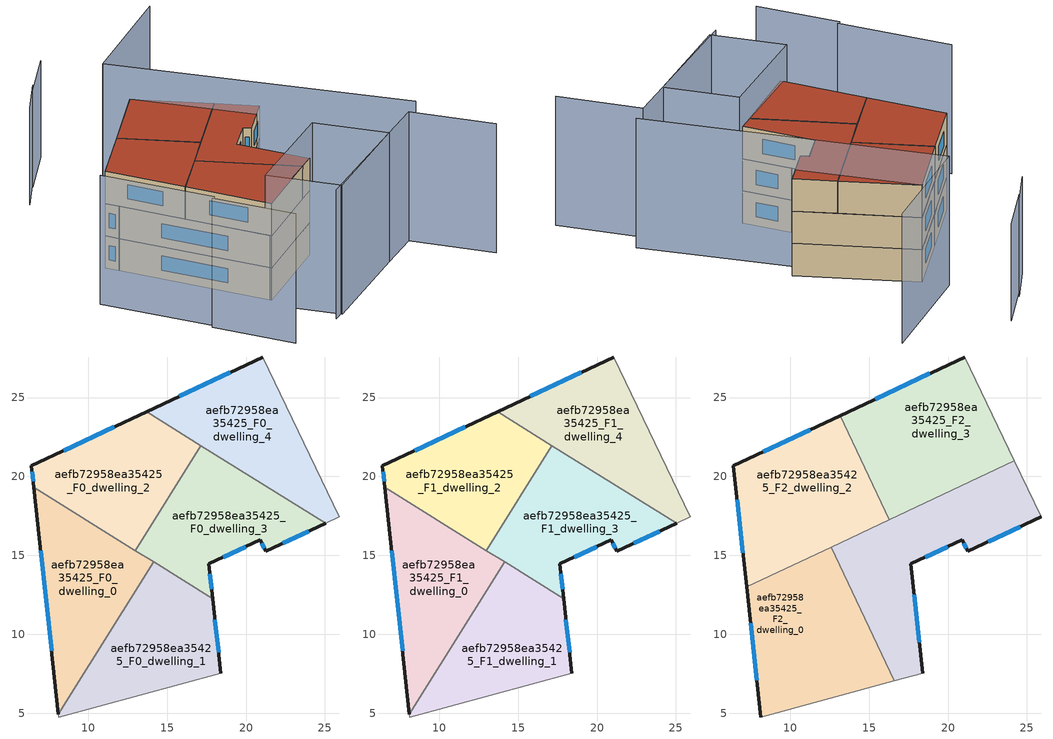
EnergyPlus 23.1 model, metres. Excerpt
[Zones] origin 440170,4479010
aefb72958ea35425_F0_dwelling_0
 floor ground (EU_floor_Construction): 14.14,14.58 8.11,4.92 6.55,19.32 z0
 wall outside (EU_wall_Construction): 6.55,19.32 8.11,4.92 z0:3
 wall to aefb72958ea35425_F0_dwelling_1 (EU_wall_Construction): 8.11,4.92 14.14,14.58 z0:3
 wall to aefb72958ea35425_F0_dwelling_2 (EU_wall_Construction): 12.99,15.3 6.55,19.32 z0:3
 wall to aefb72958ea35425_F0_dwelling_3 (EU_wall_Construction): 14.14,14.58 12.99,15.3 z0:3
 window (EU_Window_Construction): 6.99,15.28 7.67,8.97 z0.84:2.16
aefb72958ea35425_F0_dwelling_1
 floor ground (EU_floor_Construction): 17.89,12.24 18.41,7.54 8.13,4.75 8.11,4.92 14.14,14.58 z0
 wall outside (EU_wall_Construction): 18.41,7.54 17.89,12.24 z0:3
 wall adiabatic (EU_wall_Construction): 8.11,4.92 8.13,4.75 18.41,7.54 z0:3
 wall to aefb72958ea35425_F0_dwelling_3 (EU_wall_Construction): 17.89,12.24 14.14,14.58 z0:3
 window (EU_Window_Construction): 18.26,8.86 18.03,10.92 z0.84:2.16
aefb72958ea35425_F0_dwelling_2
 floor ground (EU_floor_Construction): 17.15,21.96 12.99,15.3 6.55,19.32 6.4,20.67 13.7,24.11 z0
 wall outside (EU_wall_Construction): 13.7,24.11 6.4,20.67 6.55,19.32 z0:3
 wall to aefb72958ea35425_F0_dwelling_3 (EU_wall_Construction): 12.99,15.3 17.15,21.96 z0:3
 wall to aefb72958ea35425_F0_dwelling_4 (EU_wall_Construction): 17.15,21.96 13.7,24.11 z0:3
 window (EU_Window_Construction): 11.65,23.15 8.45,21.64 / 6.44,20.29 6.51,19.7 z0.84:2.16
aefb72958ea35425_F0_dwelling_3
 floor ground (EU_floor_Construction): 25.04,17.03 21.26,15.26 20.9,15.99 17.65,14.46 17.89,12.24 12.99,15.3 17.15,21.96 z0
 wall outside (EU_wall_Construction): 17.89,12.24 17.65,14.46 20.9,15.99 21.26,15.26 25.04,17.03 z0:3
 wall to aefb72958ea35425_F0_dwelling_4 (EU_wall_Construction): 25.04,17.03 17.15,21.96 z0:3
 window (EU_Window_Construction): 18.56,14.89 19.98,15.56 / 17.82,12.86 17.71,13.83 / 22.32,15.76 23.98,16.53 / 21,15.78 21.16,15.46 z0.84:2.16
aefb72958ea35425_F0_dwelling_4
 floor ground (EU_floor_Construction): 21.05,27.57 25.9,17.43 25.04,17.03 13.7,24.11 z0
 wall outside (EU_wall_Construction): 21.05,27.57 13.7,24.11 z0:3
 wall adiabatic (EU_wall_Construction): 25.04,17.03 25.9,17.43 21.05,27.57 z0:3
 window (EU_Window_Construction): 18.99,26.6 15.76,25.08 z0.84:2.16
aefb72958ea35425_F1_dwelling_0
 floor to aefb72958ea35425_F0_dwelling_0 (EU_floor_Construction): 14.14,14.58 8.11,4.92 6.55,19.32 z3
 wall outside (EU_wall_Construction): 6.55,19.32 8.11,4.92 z3:6
 wall to aefb72958ea35425_F1_dwelling_1 (EU_wall_Construction): 8.11,4.92 14.14,14.58 z3:6
 wall to aefb72958ea35425_F1_dwelling_2 (EU_wall_Construction): 12.99,15.3 6.55,19.32 z3:6
 wall to aefb72958ea35425_F1_dwelling_3 (EU_wall_Construction): 14.14,14.58 12.99,15.3 z3:6
 window (EU_Window_Construction): 6.99,15.28 7.67,8.97 z3.84:5.16
aefb72958ea35425_F1_dwelling_1
 floor to aefb72958ea35425_F0_dwelling_1 (EU_floor_Construction): 17.89,12.24 18.41,7.54 8.13,4.75 8.11,4.92 14.14,14.58 z3
 wall outside (EU_wall_Construction): 18.41,7.54 17.89,12.24 z3:6
 wall adiabatic (EU_wall_Construction): 8.11,4.92 8.13,4.75 18.41,7.54 z3:6
 wall to aefb72958ea35425_F1_dwelling_3 (EU_wall_Construction): 17.89,12.24 14.14,14.58 z3:6
 window (EU_Window_Construction): 18.26,8.86 18.03,10.92 z3.84:5.16
aefb72958ea35425_F1_dwelling_2
 floor to aefb72958ea35425_F0_dwelling_2 (EU_floor_Construction): 17.15,21.96 12.99,15.3 6.55,19.32 6.4,20.67 13.7,24.11 z3
 wall outside (EU_wall_Construction): 13.7,24.11 6.4,20.67 6.55,19.32 z3:6
 wall to aefb72958ea35425_F1_dwelling_3 (EU_wall_Construction): 12.99,15.3 17.15,21.96 z3:6
 wall to aefb72958ea35425_F1_dwelling_4 (EU_wall_Construction): 17.15,21.96 13.7,24.11 z3:6
 window (EU_Window_Construction): 11.65,23.15 8.45,21.64 / 6.44,20.29 6.51,19.7 z3.84:5.16
 ceiling adiabatic (EU_roof_Construction): 15.39,19.14 17.15,21.96 13.7,24.11 13.17,23.86 z6
aefb72958ea35425_F1_dwelling_3
 floor to aefb72958ea35425_F0_dwelling_3 (EU_floor_Construction): 25.04,17.03 21.26,15.26 20.9,15.99 17.65,14.46 17.89,12.24 12.99,15.3 17.15,21.96 z3
 wall outside (EU_wall_Construction): 17.89,12.24 17.65,14.46 20.9,15.99 21.26,15.26 25.04,17.03 z3:6
 wall to aefb72958ea35425_F1_dwelling_4 (EU_wall_Construction): 25.04,17.03 17.15,21.96 z3:6
 window (EU_Window_Construction): 18.56,14.89 19.98,15.56 / 17.82,12.86 17.71,13.83 / 22.32,15.76 23.98,16.53 / 21,15.78 21.16,15.46 z3.84:5.16
 ceiling adiabatic (EU_roof_Construction): 21.06,19.52 17.15,21.96 15.39,19.14 16.27,17.26 z6
aefb72958ea35425_F1_dwelling_4
 floor to aefb72958ea35425_F0_dwelling_4 (EU_floor_Construction): 21.05,27.57 25.9,17.43 25.04,17.03 13.7,24.11 z3
 wall outside (EU_wall_Construction): 21.05,27.57 13.7,24.11 z3:6
 wall adiabatic (EU_wall_Construction): 25.04,17.03 25.9,17.43 21.05,27.57 z3:6
 window (EU_Window_Construction): 18.99,26.6 15.76,25.08 z3.84:5.16
aefb72958ea35425_F2_dwelling_0
 floor to aefb72958ea35425_F1_dwelling_0 (EU_floor_Construction): 12.59,15.53 13.51,13.57 8.11,4.92 7.23,13.01 z6
 floor to aefb72958ea35425_F1_dwelling_1 (EU_floor_Construction): 13.51,13.57 16.59,7.04 8.13,4.75 8.11,4.92 z6
 wall outside (EU_wall_Construction): 7.23,13.01 8.13,4.75 z6:9
 wall to aefb72958ea35425_F2_dwelling_1 (EU_wall_Construction): 16.59,7.04 12.59,15.53 z6:9
 wall adiabatic (EU_wall_Construction): 8.13,4.75 16.59,7.04 z6:9
 wall to aefb72958ea35425_F2_dwelling_2 (EU_wall_Construction): 12.59,15.53 7.23,13.01 z6:9
 window (EU_Window_Construction): 7.49,10.69 7.88,7.07 z6.84:8.16
 roof outside (EU_roof_Construction): 16.59,7.04 12.59,15.53 7.23,13.01 8.13,4.75 z9
aefb72958ea35425_F2_dwelling_1
 floor to aefb72958ea35425_F1_dwelling_1 (EU_floor_Construction): 17.89,12.24 18.41,7.54 16.59,7.04 13.51,13.57 14.14,14.58 z6
 floor to aefb72958ea35425_F1_dwelling_3 (EU_floor_Construction): 25.04,17.03 21.26,15.26 20.9,15.99 17.65,14.46 17.89,12.24 12.99,15.3 13.36,15.89 21.06,19.52 z6
 floor to aefb72958ea35425_F1_dwelling_4 (EU_floor_Construction): 24.19,20.99 25.9,17.43 25.04,17.03 21.06,19.52 z6
 floor to aefb72958ea35425_F1_dwelling_0 (EU_floor_Construction): 14.14,14.58 13.51,13.57 12.59,15.53 12.61,15.54 z6
 floor to aefb72958ea35425_F1_dwelling_2 (EU_floor_Construction): 13.36,15.89 12.99,15.3 12.61,15.54 z6
 wall outside (EU_wall_Construction): 18.41,7.54 17.65,14.46 20.9,15.99 21.26,15.26 25.9,17.43 z6:9
 wall adiabatic (EU_wall_Construction): 16.59,7.04 18.41,7.54 / 25.9,17.43 24.19,21 z6:9
 wall to aefb72958ea35425_F2_dwelling_3 (EU_wall_Construction): 24.19,21 16.27,17.26 z6:9
 wall to aefb72958ea35425_F2_dwelling_2 (EU_wall_Construction): 16.27,17.26 12.59,15.53 z6:9
 window (EU_Window_Construction): 18.19,9.48 17.86,12.51 / 22.56,15.87 24.59,16.82 / 21,15.78 21.16,15.46 / 18.56,14.89 19.98,15.56 z6.84:8.16
 roof outside (EU_roof_Construction): 18.41,7.54 17.65,14.46 20.9,15.99 21.26,15.26 25.9,17.43 24.19,21 12.59,15.53 16.59,7.04 z9
aefb72958ea35425_F2_dwelling_2
 floor to aefb72958ea35425_F1_dwelling_2 (EU_floor_Construction): 13.17,23.86 15.39,19.14 13.36,15.89 12.61,15.54 6.55,19.32 6.4,20.67 z6
 floor to aefb72958ea35425_F1_dwelling_0 (EU_floor_Construction): 12.61,15.54 7.23,13.01 6.55,19.32 z6
 floor to aefb72958ea35425_F1_dwelling_3 (EU_floor_Construction): 15.39,19.14 16.27,17.26 13.36,15.89 z6
 wall outside (EU_wall_Construction): 13.17,23.86 6.4,20.67 7.23,13.01 z6:9
 wall to aefb72958ea35425_F2_dwelling_3 (EU_wall_Construction): 16.27,17.26 13.17,23.86 z6:9
 window (EU_Window_Construction): 11.27,22.97 8.3,21.57 / 6.64,18.52 7,15.16 z6.84:8.16
 roof outside (EU_roof_Construction): 16.27,17.26 13.17,23.86 6.4,20.67 7.23,13.01 z9
aefb72958ea35425_F2_dwelling_3
 floor to aefb72958ea35425_F1_dwelling_4 (EU_floor_Construction): 21.05,27.57 24.19,20.99 21.06,19.52 13.7,24.11 z6
 floor adiabatic (EU_floor_Construction): 21.06,19.52 16.27,17.26 13.17,23.86 13.7,24.11 z6
 wall outside (EU_wall_Construction): 21.05,27.57 13.17,23.86 z6:9
 wall adiabatic (EU_wall_Construction): 24.19,21 21.05,27.57 z6:9
 window (EU_Window_Construction): 18.83,26.53 15.38,24.9 z6.84:8.16
 roof outside (EU_roof_Construction): 24.19,21 21.05,27.57 13.17,23.86 16.27,17.26 z9
shading: 7.7,-2.11 25.65,2.1 / 25.65,2.1 27.47,-5.67 / 0.37,5.85 1.27,-2.1 / 27.88,2.82 20.4,29.92 / 20.4,29.92 33.37,33.5 / -0.58,16.64 0.73,5.89 / 20.78,0.94 8.76,-2 / 8.76,-2 7.1,4.78 / 7.1,4.78 19.12,7.72 / 19.12,7.72 20.78,0.94 z0:12; 19.17,36.26 14.76,33.74 / 24.13,38.65 18.18,35.65 z0:9
[Building]
EU S2 Campaign: North Axis=0; Terrain=City; Solar Distribution=FullExterior
[Site:Location]
Madrid: Latitude=40.5; Longitude=-3.5; Time Zone=1; Elevation=609
[SizingPeriod:WeatherFileDays]
AnnualSizingPeriod: Begin Month=1; Begin Day of Month=1; End Month=12; End Day of Month=31; Day of Week for Start Day=Monday; Use Weather File Daylight Saving Period=No; Use Weather File Rain and Snow Indicators=No
[MATERIAL]
EU_InternalMass_Material: Roughness=MediumRough; Thickness=0.1; Conductivity=1; Density=1800; Specific Heat=900; Thermal Absorptance=0.9; Solar Absorptance=0.7; Visible Absorptance=0.7
[MATERIAL:NOMASS] Roughness=MediumRough; Thermal Absorptance=0.9; Solar Absorptance=0.7; Visible Absorptance=0.7
Name | Thermal Resistance
EU_wall_NoMass; EU_roof_NoMass | 2.16768
EU_floor_NoMass | 1.14339
[WINDOWMATERIAL:SIMPLEGLAZINGSYSTEM]
EU_Window_SimpleGlazing: UFactor=3.23888; Solar Heat Gain Coefficient=0.85; Visible Transmittance=0.85
[CONSTRUCTION]
EU_wall_Construction: EU_wall_NoMass
EU_roof_Construction: EU_roof_NoMass
EU_floor_Construction: EU_floor_NoMass
EU_InternalMass_Construction: EU_InternalMass_Material
EU_Window_Construction: EU_Window_SimpleGlazing
[ZONE] Type=1; Multiplier=1; Ceiling Height=autocalculate; Floor Area=autocalculate; Part of Total Floor Area=Yes
Name | Volume
aefb72958ea35425_F0_dwelling_0; aefb72958ea35425_F1_dwelling_0; aefb72958ea35425_F0_dwelling_2; aefb72958ea35425_F1_dwelling_2; aefb72958ea35425_F0_dwelling_3; aefb72958ea35425_F1_dwelling_3 | 152.829
aefb72958ea35425_F2_dwelling_0 | 191.029
aefb72958ea35425_F0_dwelling_1; aefb72958ea35425_F1_dwelling_1 | 152.826
aefb72958ea35425_F2_dwelling_1 | 191.039
aefb72958ea35425_F2_dwelling_2 | 191.032
aefb72958ea35425_F2_dwelling_3 | 191.041
aefb72958ea35425_F0_dwelling_4; aefb72958ea35425_F1_dwelling_4 | 152.806
[INTERNALMASS] Construction=EU_InternalMass_Construction
Name | Zone or ZoneList | Surface Area
aefb72958ea35425_F0_dwelling_0_EU_InternalMass | aefb72958ea35425_F0_dwelling_0 | 50.9436
aefb72958ea35425_F0_dwelling_1_EU_InternalMass | aefb72958ea35425_F0_dwelling_1 | 50.9419
aefb72958ea35425_F0_dwelling_2_EU_InternalMass | aefb72958ea35425_F0_dwelling_2 | 50.9442
aefb72958ea35425_F0_dwelling_3_EU_InternalMass | aefb72958ea35425_F0_dwelling_3 | 50.9427
aefb72958ea35425_F0_dwelling_4_EU_InternalMass | aefb72958ea35425_F0_dwelling_4 | 50.9352
aefb72958ea35425_F1_dwelling_0_EU_InternalMass | aefb72958ea35425_F1_dwelling_0 | 50.9436
aefb72958ea35425_F1_dwelling_1_EU_InternalMass | aefb72958ea35425_F1_dwelling_1 | 50.9419
aefb72958ea35425_F1_dwelling_2_EU_InternalMass | aefb72958ea35425_F1_dwelling_2 | 50.9442
aefb72958ea35425_F1_dwelling_3_EU_InternalMass | aefb72958ea35425_F1_dwelling_3 | 50.9427
aefb72958ea35425_F1_dwelling_4_EU_InternalMass | aefb72958ea35425_F1_dwelling_4 | 50.9352
aefb72958ea35425_F2_dwelling_0_EU_InternalMass | aefb72958ea35425_F2_dwelling_0 | 63.6782
aefb72958ea35425_F2_dwelling_1_EU_InternalMass | aefb72958ea35425_F2_dwelling_1 | 63.6801
aefb72958ea35425_F2_dwelling_2_EU_InternalMass | aefb72958ea35425_F2_dwelling_2 | 63.6799
aefb72958ea35425_F2_dwelling_3_EU_InternalMass | aefb72958ea35425_F2_dwelling_3 | 63.6791
[OTHEREQUIPMENT] Fuel Type=Electricity; Design Level Calculation Method=Watts/Area; Power per Zone Floor Area=1; Fraction Latent=0; Fraction Radiant=0; Fraction Lost=0; Carbon Dioxide Generation Rate=0; EndUse Subcategory=EU_Step8_InternalGains
Name | Zone or ZoneList or Space or SpaceList | Schedule
EU_Step8_InternalGain_aefb72958ea35425_F0_dwelling_0_f000 | aefb72958ea35425_F0_dwelling_0 | EU_Step8_GainSchedule_aefb72958ea35425_F0_dwelling_0_f000
EU_Step8_InternalGain_aefb72958ea35425_F0_dwelling_1_f000 | aefb72958ea35425_F0_dwelling_1 | EU_Step8_GainSchedule_aefb72958ea35425_F0_dwelling_1_f000
EU_Step8_InternalGain_aefb72958ea35425_F0_dwelling_2_f000 | aefb72958ea35425_F0_dwelling_2 | EU_Step8_GainSchedule_aefb72958ea35425_F0_dwelling_2_f000
EU_Step8_InternalGain_aefb72958ea35425_F0_dwelling_3_f000 | aefb72958ea35425_F0_dwelling_3 | EU_Step8_GainSchedule_aefb72958ea35425_F0_dwelling_3_f000
EU_Step8_InternalGain_aefb72958ea35425_F0_dwelling_4_f000 | aefb72958ea35425_F0_dwelling_4 | EU_Step8_GainSchedule_aefb72958ea35425_F0_dwelling_4_f000
EU_Step8_InternalGain_aefb72958ea35425_F1_dwelling_0_f000 | aefb72958ea35425_F1_dwelling_0 | EU_Step8_GainSchedule_aefb72958ea35425_F1_dwelling_0_f000
EU_Step8_InternalGain_aefb72958ea35425_F1_dwelling_1_f000 | aefb72958ea35425_F1_dwelling_1 | EU_Step8_GainSchedule_aefb72958ea35425_F1_dwelling_1_f000
EU_Step8_InternalGain_aefb72958ea35425_F1_dwelling_2_f000 | aefb72958ea35425_F1_dwelling_2 | EU_Step8_GainSchedule_aefb72958ea35425_F1_dwelling_2_f000
EU_Step8_InternalGain_aefb72958ea35425_F1_dwelling_3_f000 | aefb72958ea35425_F1_dwelling_3 | EU_Step8_GainSchedule_aefb72958ea35425_F1_dwelling_3_f000
EU_Step8_InternalGain_aefb72958ea35425_F1_dwelling_4_f000 | aefb72958ea35425_F1_dwelling_4 | EU_Step8_GainSchedule_aefb72958ea35425_F1_dwelling_4_f000
EU_Step8_InternalGain_aefb72958ea35425_F2_dwelling_0_f000 | aefb72958ea35425_F2_dwelling_0 | EU_Step8_GainSchedule_aefb72958ea35425_F2_dwelling_0_f000
EU_Step8_InternalGain_aefb72958ea35425_F2_dwelling_1_f000 | aefb72958ea35425_F2_dwelling_1 | EU_Step8_GainSchedule_aefb72958ea35425_F2_dwelling_1_f000
EU_Step8_InternalGain_aefb72958ea35425_F2_dwelling_2_f000 | aefb72958ea35425_F2_dwelling_2 | EU_Step8_GainSchedule_aefb72958ea35425_F2_dwelling_2_f000
EU_Step8_InternalGain_aefb72958ea35425_F2_dwelling_3_f000 | aefb72958ea35425_F2_dwelling_3 | EU_Step8_GainSchedule_aefb72958ea35425_F2_dwelling_3_f000
[ZONEVENTILATION:DESIGNFLOWRATE] Schedule=EU_AlwaysOn; Design Flow Rate Calculation Method=AirChanges/Hour; Air Changes per Hour=0.480546; Ventilation Type=Natural; Fan Pressure Rise=0; Fan Total Efficiency=1; Constant Term Coefficient=1; Temperature Term Coefficient=0; Velocity Term Coefficient=0; Velocity Squared Term Coefficient=0; Minimum Indoor Temperature=-100; Maximum Indoor Temperature=100; Delta Temperature=-100; Minimum Outdoor Temperature=-100; Maximum Outdoor Temperature=100; Maximum Wind Speed=40
Name | Zone or ZoneList or Space or SpaceList
EU_ConstantAir_aefb72958ea35425_F0_dwelling_0 | aefb72958ea35425_F0_dwelling_0
EU_ConstantAir_aefb72958ea35425_F0_dwelling_1 | aefb72958ea35425_F0_dwelling_1
EU_ConstantAir_aefb72958ea35425_F0_dwelling_2 | aefb72958ea35425_F0_dwelling_2
EU_ConstantAir_aefb72958ea35425_F0_dwelling_3 | aefb72958ea35425_F0_dwelling_3
EU_ConstantAir_aefb72958ea35425_F0_dwelling_4 | aefb72958ea35425_F0_dwelling_4
EU_ConstantAir_aefb72958ea35425_F1_dwelling_0 | aefb72958ea35425_F1_dwelling_0
EU_ConstantAir_aefb72958ea35425_F1_dwelling_1 | aefb72958ea35425_F1_dwelling_1
EU_ConstantAir_aefb72958ea35425_F1_dwelling_2 | aefb72958ea35425_F1_dwelling_2
EU_ConstantAir_aefb72958ea35425_F1_dwelling_3 | aefb72958ea35425_F1_dwelling_3
EU_ConstantAir_aefb72958ea35425_F1_dwelling_4 | aefb72958ea35425_F1_dwelling_4
EU_ConstantAir_aefb72958ea35425_F2_dwelling_0 | aefb72958ea35425_F2_dwelling_0
EU_ConstantAir_aefb72958ea35425_F2_dwelling_1 | aefb72958ea35425_F2_dwelling_1
EU_ConstantAir_aefb72958ea35425_F2_dwelling_2 | aefb72958ea35425_F2_dwelling_2
EU_ConstantAir_aefb72958ea35425_F2_dwelling_3 | aefb72958ea35425_F2_dwelling_3
[HVACTEMPLATE:THERMOSTAT] Constant Heating Setpoint=20; Constant Cooling Setpoint=50
EU_HeatOnly_aefb72958ea35425_F0_dwelling_0; EU_HeatOnly_aefb72958ea35425_F0_dwelling_1; EU_HeatOnly_aefb72958ea35425_F0_dwelling_2; EU_HeatOnly_aefb72958ea35425_F0_dwelling_3; EU_HeatOnly_aefb72958ea35425_F0_dwelling_4; EU_HeatOnly_aefb72958ea35425_F1_dwelling_0; EU_HeatOnly_aefb72958ea35425_F1_dwelling_1; EU_HeatOnly_aefb72958ea35425_F1_dwelling_2; EU_HeatOnly_aefb72958ea35425_F1_dwelling_3; EU_HeatOnly_aefb72958ea35425_F1_dwelling_4; EU_HeatOnly_aefb72958ea35425_F2_dwelling_0; EU_HeatOnly_aefb72958ea35425_F2_dwelling_1; EU_HeatOnly_aefb72958ea35425_F2_dwelling_2; EU_HeatOnly_aefb72958ea35425_F2_dwelling_3
[HVACTEMPLATE:ZONE:IDEALLOADSAIRSYSTEM] System Availability Schedule=EU_AlwaysOn; Maximum Heating Supply Air Temperature=50; Minimum Cooling Supply Air Temperature=13; Maximum Heating Supply Air Humidity Ratio=0.0156; Minimum Cooling Supply Air Humidity Ratio=0.0077; Heating Limit=NoLimit; Cooling Limit=NoLimit; Heating Availability Schedule=EU_AlwaysOn; Cooling Availability Schedule=EU_CoolingOff; Dehumidification Control Type=ConstantSensibleHeatRatio; Cooling Sensible Heat Ratio=0.7; Dehumidification Setpoint=60; Humidification Control Type=None; Humidification Setpoint=30; Outdoor Air Method=None; Outdoor Air Flow Rate per Person=0.00944; Outdoor Air Flow Rate per Zone Floor Area=0; Outdoor Air Flow Rate per Zone=0; Demand Controlled Ventilation Type=None; Outdoor Air Economizer Type=NoEconomizer; Heat Recovery Type=None; Sensible Heat Recovery Effectiveness=0.7; Latent Heat Recovery Effectiveness=0.65
Name | Template Thermostat
aefb72958ea35425_F0_dwelling_0 | EU_HeatOnly_aefb72958ea35425_F0_dwelling_0
aefb72958ea35425_F0_dwelling_1 | EU_HeatOnly_aefb72958ea35425_F0_dwelling_1
aefb72958ea35425_F0_dwelling_2 | EU_HeatOnly_aefb72958ea35425_F0_dwelling_2
aefb72958ea35425_F0_dwelling_3 | EU_HeatOnly_aefb72958ea35425_F0_dwelling_3
aefb72958ea35425_F0_dwelling_4 | EU_HeatOnly_aefb72958ea35425_F0_dwelling_4
aefb72958ea35425_F1_dwelling_0 | EU_HeatOnly_aefb72958ea35425_F1_dwelling_0
aefb72958ea35425_F1_dwelling_1 | EU_HeatOnly_aefb72958ea35425_F1_dwelling_1
aefb72958ea35425_F1_dwelling_2 | EU_HeatOnly_aefb72958ea35425_F1_dwelling_2
aefb72958ea35425_F1_dwelling_3 | EU_HeatOnly_aefb72958ea35425_F1_dwelling_3
aefb72958ea35425_F1_dwelling_4 | EU_HeatOnly_aefb72958ea35425_F1_dwelling_4
aefb72958ea35425_F2_dwelling_0 | EU_HeatOnly_aefb72958ea35425_F2_dwelling_0
aefb72958ea35425_F2_dwelling_1 | EU_HeatOnly_aefb72958ea35425_F2_dwelling_1
aefb72958ea35425_F2_dwelling_2 | EU_HeatOnly_aefb72958ea35425_F2_dwelling_2
aefb72958ea35425_F2_dwelling_3 | EU_HeatOnly_aefb72958ea35425_F2_dwelling_3
[SIZING:ZONE] Zone Cooling Design Supply Air Temperature Input Method=SupplyAirTemperature; Zone Cooling Design Supply Air Temperature=13; Zone Heating Design Supply Air Temperature Input Method=SupplyAirTemperature; Zone Heating Design Supply Air Temperature=50; Zone Cooling Design Supply Air Humidity Ratio=0.008; Zone Heating Design Supply Air Humidity Ratio=0.008; Cooling Design Air Flow Method=DesignDay; Cooling Design Air Flow Rate=0; Cooling Minimum Air Flow per Zone Floor Area=0.000762; Cooling Minimum Air Flow=0; Cooling Minimum Air Flow Fraction=0.2; Heating Design Air Flow Method=DesignDay; Heating Design Air Flow Rate=0; Heating Maximum Air Flow per Zone Floor Area=0.002032; Heating Maximum Air Flow=0.141576; Heating Maximum Air Flow Fraction=0.3; Account for Dedicated Outdoor Air System=No; Dedicated Outdoor Air System Control Strategy=NeutralSupplyAir; Dedicated Outdoor Air Low Setpoint Temperature for Design=autosize; Dedicated Outdoor Air High Setpoint Temperature for Design=autosize; Zone Load Sizing Method=Sensible Load Only No Latent Load; Zone Latent Cooling Design Supply Air Humidity Ratio Input Method=HumidityRatioDifference; Zone Cooling Design Supply Air Humidity Ratio Difference=0.005; Zone Latent Heating Design Supply Air Humidity Ratio Input Method=HumidityRatioDifference; Zone Humidification Design Supply Air Humidity Ratio Difference=0.005
aefb72958ea35425_F0_dwelling_0; aefb72958ea35425_F0_dwelling_1; aefb72958ea35425_F0_dwelling_2; aefb72958ea35425_F0_dwelling_3; aefb72958ea35425_F0_dwelling_4; aefb72958ea35425_F1_dwelling_0; aefb72958ea35425_F1_dwelling_1; aefb72958ea35425_F1_dwelling_2; aefb72958ea35425_F1_dwelling_3; aefb72958ea35425_F1_dwelling_4; aefb72958ea35425_F2_dwelling_0; aefb72958ea35425_F2_dwelling_1; aefb72958ea35425_F2_dwelling_2; aefb72958ea35425_F2_dwelling_3
[SCHEDULE:CONSTANT]
Name | Hourly Value
EU_AlwaysOn | 1
EU_CoolingOff | 0
[SCHEDULE:FILE] Column Number=1; Rows to Skip at Top=0; Number of Hours of Data=8760; Column Separator=Comma; Interpolate to Timestep=No; Minutes per Item=60; Adjust Schedule for Daylight Savings=Yes
Name | File
EU_Step8_GainSchedule_aefb72958ea35425_F0_dwelling_0_f000 | ../../schedules/aefb72958ea35425/aefb72958ea35425_F0_dwelling_0_f000_gain.csv
EU_Step8_GainSchedule_aefb72958ea35425_F0_dwelling_1_f000 | ../../schedules/aefb72958ea35425/aefb72958ea35425_F0_dwelling_1_f000_gain.csv
EU_Step8_GainSchedule_aefb72958ea35425_F0_dwelling_2_f000 | ../../schedules/aefb72958ea35425/aefb72958ea35425_F0_dwelling_2_f000_gain.csv
EU_Step8_GainSchedule_aefb72958ea35425_F0_dwelling_3_f000 | ../../schedules/aefb72958ea35425/aefb72958ea35425_F0_dwelling_3_f000_gain.csv
EU_Step8_GainSchedule_aefb72958ea35425_F0_dwelling_4_f000 | ../../schedules/aefb72958ea35425/aefb72958ea35425_F0_dwelling_4_f000_gain.csv
EU_Step8_GainSchedule_aefb72958ea35425_F1_dwelling_0_f000 | ../../schedules/aefb72958ea35425/aefb72958ea35425_F1_dwelling_0_f000_gain.csv
EU_Step8_GainSchedule_aefb72958ea35425_F1_dwelling_1_f000 | ../../schedules/aefb72958ea35425/aefb72958ea35425_F1_dwelling_1_f000_gain.csv
EU_Step8_GainSchedule_aefb72958ea35425_F1_dwelling_2_f000 | ../../schedules/aefb72958ea35425/aefb72958ea35425_F1_dwelling_2_f000_gain.csv
EU_Step8_GainSchedule_aefb72958ea35425_F1_dwelling_3_f000 | ../../schedules/aefb72958ea35425/aefb72958ea35425_F1_dwelling_3_f000_gain.csv
EU_Step8_GainSchedule_aefb72958ea35425_F1_dwelling_4_f000 | ../../schedules/aefb72958ea35425/aefb72958ea35425_F1_dwelling_4_f000_gain.csv
EU_Step8_GainSchedule_aefb72958ea35425_F2_dwelling_0_f000 | ../../schedules/aefb72958ea35425/aefb72958ea35425_F2_dwelling_0_f000_gain.csv
EU_Step8_GainSchedule_aefb72958ea35425_F2_dwelling_1_f000 | ../../schedules/aefb72958ea35425/aefb72958ea35425_F2_dwelling_1_f000_gain.csv
EU_Step8_GainSchedule_aefb72958ea35425_F2_dwelling_2_f000 | ../../schedules/aefb72958ea35425/aefb72958ea35425_F2_dwelling_2_f000_gain.csv
EU_Step8_GainSchedule_aefb72958ea35425_F2_dwelling_3_f000 | ../../schedules/aefb72958ea35425/aefb72958ea35425_F2_dwelling_3_f000_gain.csv
